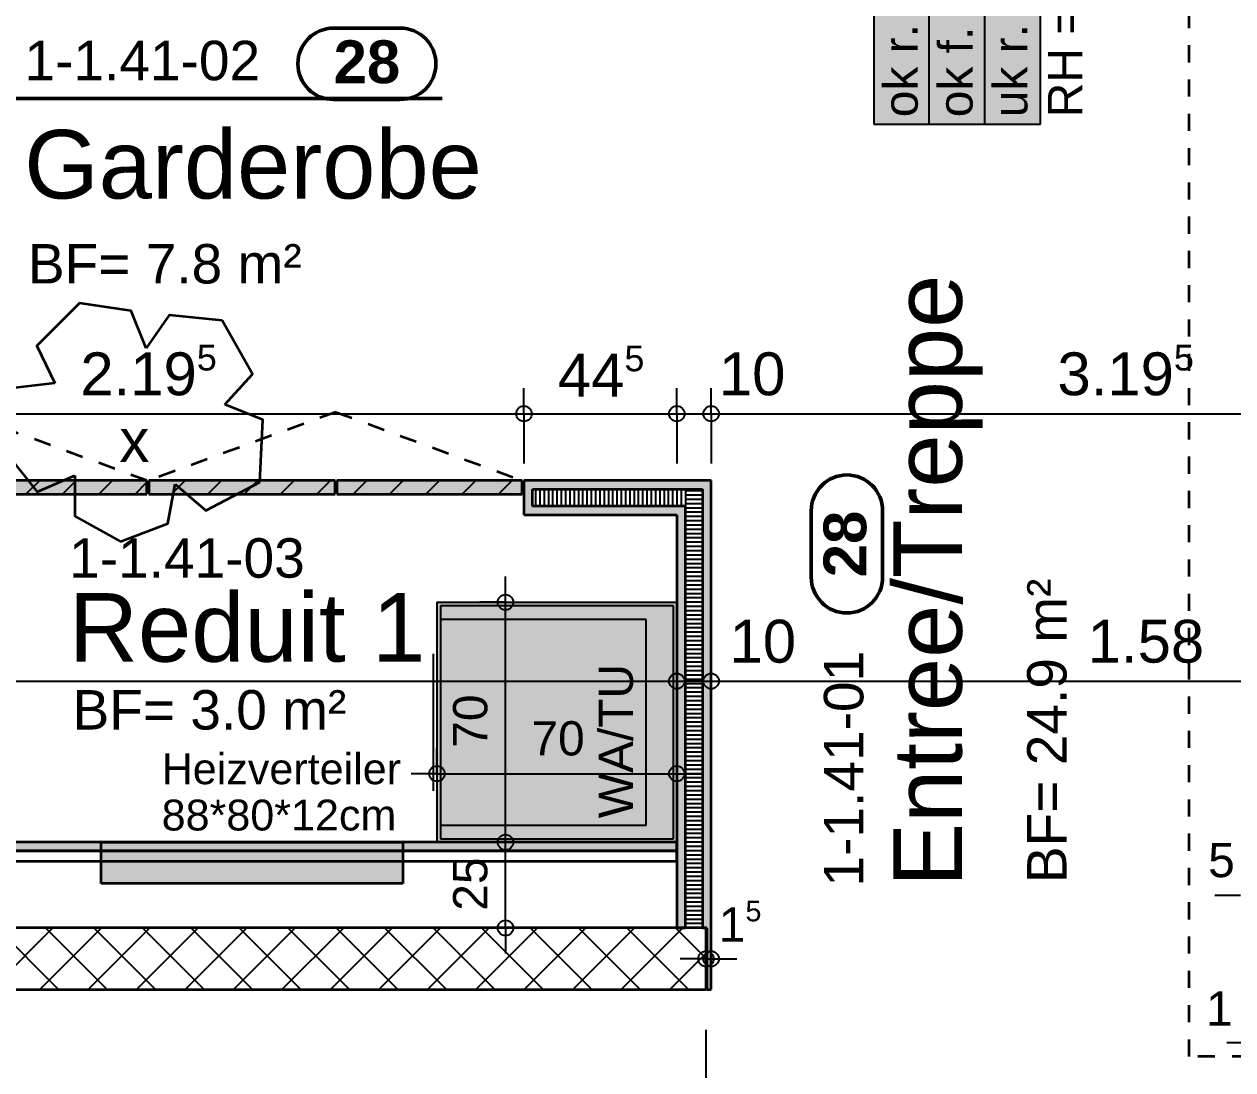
# Model space of a CAD drawing. Header units: centimetres. Extents: x 0.3 to 84.3, y 0.3 to 59.7.
# Drawn here: x 34.58 to 41.63, y 28.39 to 34.49 of the extents above; entities that cross this region are included whole.
import ezdxf

# ---------------------------------------------------------------- set-up
doc = ezdxf.new("R2010")
doc.units = ezdxf.units.CM
for name, pattern in [('AUSGEZOGEN', [0]), ('LINIE_17', [0.05, 0, -0.05]), ('STRICHPUNKT', [25.4, 12.7, -6.35, 0, -6.35]), ('VERDECKT', [9.525, 6.35, -3.175])]:
    doc.linetypes.add(name, pattern=pattern)
for name, color, linetype, lineweight in [('Decke', 7, 'AUSGEZOGEN', 35), ('Detailmasse', 7, 'AUSGEZOGEN', 25), ('Einbaumoebel', 7, 'AUSGEZOGEN', 25), ('Leichtbauwaende', 7, 'AUSGEZOGEN', 35), ('Raumbezeichnung', 7, 'AUSGEZOGEN', 35), ('Revisionswolke', 240, 'AUSGEZOGEN', 35), ('Schnittbegrenzung', 7, 'AUSGEZOGEN', 25), ('Text Koten', 7, 'AUSGEZOGEN', 50), ('Text Werkplan Ausfuehrung', 7, 'AUSGEZOGEN', 50), ('Tuere Spezialwand', 7, 'AUSGEZOGEN', 35), ('Vermassung Decke', 180, 'VERDECKT', 50), ('Wand Beton bewehrt', 7, 'AUSGEZOGEN', 35), ('Waschmaschinensockel', 240, 'AUSGEZOGEN', 25), ('Werkplan- Ausfuehrungsmasse', 7, 'AUSGEZOGEN', 25)]:
    doc.layers.add(name, color=color, linetype=linetype, lineweight=lineweight)
for name, color, linetype, lineweight, true_color in [('Fachplaner HLK', 7, 'AUSGEZOGEN', 35, 0x656565), ('HLK Text', 7, 'AUSGEZOGEN', 35, 0x656565), ('Sanitaer Apparate', 7, 'AUSGEZOGEN', 35, 0x656565), ('Sanitaer Text', 7, 'AUSGEZOGEN', 35, 0x656565), ('Sanitaer Vermassung', 7, 'AUSGEZOGEN', 35, 0x656565)]:
    doc.layers.add(name, color=color, linetype=linetype, lineweight=lineweight, true_color=true_color)
doc.styles.add('ARIAL', font='ARIAL.TTF')

msp = doc.modelspace()

# ---------------------------------------------------------------- hatches: boundary and pattern name
at = {"layer": 'Fachplaner HLK', "linetype": 'AUSGEZOGEN', "lineweight": 35, "true_color": 0xffebeb}
msp.add_hatch(color=7, dxfattribs=at).paths.add_polyline_path([(36.79, 29.474), (36.79, 29.714), (35.03, 29.714), (35.03, 29.474)])
at = {"layer": 'Leichtbauwaende', "linetype": 'AUSGEZOGEN', "lineweight": 25, "true_color": 0xc7c7c7}
for points in [[(37.4975, 31.824), (37.4975, 31.624), (37.5475, 31.624), (37.5475, 31.674), (37.5475, 31.824)], [(38.54, 31.824), (37.5475, 31.824), (37.5475, 31.774), (38.54, 31.774)], [(38.59, 29.214), (38.59, 31.824), (38.54, 31.824), (38.54, 29.214)], [(38.39, 31.674), (37.5475, 31.674), (37.5475, 31.624), (38.39, 31.624)], [(38.44, 29.214), (38.44, 31.674), (38.39, 31.674), (38.39, 29.214)], [(38.565, 29.214), (38.565, 28.854), (38.59, 28.854), (38.59, 29.214)]]:
    msp.add_hatch(color=9, dxfattribs=at).paths.add_polyline_path(points)
at = {"layer": 'Leichtbauwaende', "linetype": 'AUSGEZOGEN', "lineweight": 25, "true_color": 0xababab}
msp.add_hatch(color=253, dxfattribs=at).paths.add_polyline_path([(32.01, 29.664), (38.39, 29.664), (38.39, 29.714), (32.01, 29.714)])
at = {"layer": 'Text Koten', "linetype": 'AUSGEZOGEN', "lineweight": 25, "true_color": 0xf1f1f1}
msp.add_hatch(color=7, dxfattribs=at).paths.add_polyline_path([(39.5386, 33.9039), (40.5119, 33.9039), (40.5119, 36.1505), (39.5386, 36.1505)])
at = {"layer": 'Tuere Spezialwand', "linetype": 'AUSGEZOGEN', "lineweight": 25}
for points in [[(35.2975, 31.824), (34.21, 31.824), (34.21, 31.744), (35.2975, 31.744)], [(36.395, 31.824), (35.3075, 31.824), (35.3075, 31.744), (36.395, 31.744)], [(37.4875, 31.824), (36.405, 31.824), (36.405, 31.744), (37.4875, 31.744)]]:
    msp.add_hatch(color=32, dxfattribs=at).paths.add_polyline_path(points)
at = {"layer": 'Waschmaschinensockel', "linetype": 'AUSGEZOGEN', "lineweight": 25, "true_color": 0xffecec}
msp.add_hatch(color=7, dxfattribs=at).paths.add_polyline_path([(36.99, 29.714), (38.39, 29.714), (38.39, 31.114), (36.99, 31.114)])

# ---------------------------------------------------------------- linework, layer by layer
at = {"layer": 'Decke', "color": 92, "linetype": 'LINIE_17', "lineweight": 35, "true_color": 0x00c600}
for p, q in [((41.38, 28.464), (41.38, 37.964)), ((45.33, 28.464), (41.38, 28.464))]:
    msp.add_line(p, q, dxfattribs=at)
at = {"layer": 'Detailmasse', "color": 240, "linetype": 'AUSGEZOGEN', "lineweight": 25}
for p, q in [((38.56, 29.034), (38.56, 29.184)), ((38.59, 29.034), (38.59, 29.184)), ((38.56, 29.034), (38.41, 29.034)), ((38.56, 29.034), (38.56, 28.884)), ((38.56, 29.034), (38.56, 29.034)), ((38.56, 29.034), (38.59, 29.034)), ((38.59, 29.034), (38.59, 28.884)), ((38.59, 29.034), (38.59, 29.034)), ((38.59, 29.034), (38.74, 29.034)), ((41.75, 28.544), (41.6, 28.544))]:
    msp.add_line(p, q, dxfattribs=at)
for centre in [(38.56, 29.034), (38.59, 29.034)]:
    msp.add_circle(centre, 0.045, dxfattribs=at)
at = {"layer": 'Einbaumoebel', "color": 7, "linetype": 'LINIE_17', "lineweight": 35}
for p, q in [((35.2975, 31.824), (34.205, 32.224)), ((36.4, 32.224), (35.3075, 31.824)), ((36.4, 32.224), (37.4875, 31.824))]:
    msp.add_line(p, q, dxfattribs=at)
at = {"layer": 'Fachplaner HLK', "color": 240, "linetype": 'VERDECKT', "lineweight": 35}
for p, q in [((35.03, 29.474), (35.03, 29.714)), ((35.03, 29.714), (36.79, 29.714)), ((36.79, 29.714), (36.79, 29.474)), ((36.79, 29.474), (35.03, 29.474))]:
    msp.add_line(p, q, dxfattribs=at)
at = {"layer": 'Leichtbauwaende', "color": 7, "linetype": 'AUSGEZOGEN', "lineweight": 35}
for p, q in [((37.4975, 31.824), (37.4975, 31.624)), ((37.5475, 31.824), (37.4975, 31.824)), ((38.54, 31.824), (37.5475, 31.824)), ((38.57, 31.824), (38.54, 31.824)), ((38.59, 31.824), (38.57, 31.824)), ((38.59, 29.214), (38.59, 31.824)), ((37.5475, 31.674), (37.5475, 31.774)), ((37.5475, 31.774), (38.44, 31.774)), ((38.44, 31.774), (38.54, 31.774)), ((38.54, 31.774), (38.54, 29.214)), ((38.39, 31.674), (37.5475, 31.674)), ((38.44, 31.674), (38.39, 31.674)), ((38.44, 29.214), (38.44, 31.674)), ((37.4975, 31.624), (37.5475, 31.624)), ((37.5475, 31.624), (38.39, 31.624)), ((38.39, 31.624), (38.39, 29.714)), ((38.39, 29.714), (32.01, 29.714)), ((38.39, 29.664), (38.39, 29.714)), ((38.39, 29.714), (38.39, 29.664)), ((32.01, 29.664), (38.39, 29.664)), ((38.39, 29.664), (32.01, 29.664)), ((38.39, 29.604), (38.39, 29.664)), ((38.39, 29.664), (38.39, 29.604)), ((32.01, 29.604), (38.39, 29.604)), ((38.39, 29.604), (38.39, 29.214)), ((38.39, 29.214), (38.44, 29.214)), ((38.54, 29.214), (38.56, 29.214)), ((38.56, 29.214), (38.565, 29.214)), ((38.565, 29.214), (38.565, 28.854)), ((38.59, 28.854), (38.59, 29.214)), ((38.565, 28.854), (38.59, 28.854))]:
    msp.add_line(p, q, dxfattribs=at)
at = {"layer": 'Leichtbauwaende', "color": 7, "linetype": 'AUSGEZOGEN', "lineweight": 25}
for p, q in [((38.44, 31.774), (37.5475, 31.774)), ((37.5475, 31.774), (37.5475, 31.674)), ((37.99, 31.774), (37.99, 31.674)), ((38.54, 31.774), (38.44, 31.774)), ((38.54, 29.214), (38.54, 31.774)), ((37.5475, 31.674), (38.39, 31.674)), ((38.39, 31.674), (38.44, 31.674)), ((38.44, 31.674), (38.44, 29.214)), ((38.54, 30.489), (38.44, 30.489)), ((38.44, 29.214), (38.54, 29.214))]:
    msp.add_line(p, q, dxfattribs=at)
for points in [[(37.565, 31.774), (37.565, 31.774), (37.565, 31.674)], [(37.59, 31.774), (37.59, 31.774), (37.59, 31.674)], [(37.615, 31.774), (37.615, 31.774), (37.615, 31.674)], [(37.64, 31.774), (37.64, 31.774), (37.64, 31.674)], [(37.64, 31.774), (37.64, 31.774), (37.64, 31.674)], [(37.665, 31.774), (37.665, 31.774), (37.665, 31.674)], [(37.69, 31.774), (37.69, 31.774), (37.69, 31.674)], [(37.715, 31.774), (37.715, 31.774), (37.715, 31.674)], [(37.74, 31.774), (37.74, 31.774), (37.74, 31.674)], [(37.74, 31.774), (37.74, 31.774), (37.74, 31.674)], [(37.765, 31.774), (37.765, 31.774), (37.765, 31.674)], [(37.79, 31.774), (37.79, 31.774), (37.79, 31.674)], [(37.815, 31.774), (37.815, 31.774), (37.815, 31.674)], [(37.84, 31.774), (37.84, 31.774), (37.84, 31.674)], [(37.84, 31.774), (37.84, 31.774), (37.84, 31.674)], [(37.865, 31.774), (37.865, 31.774), (37.865, 31.674), (37.865, 31.674)], [(37.89, 31.774), (37.89, 31.774), (37.89, 31.674), (37.89, 31.674)], [(37.915, 31.774), (37.915, 31.774), (37.915, 31.674), (37.915, 31.674)], [(37.94, 31.774), (37.94, 31.774), (37.94, 31.674), (37.94, 31.674)], [(37.94, 31.774), (37.94, 31.774), (37.94, 31.674), (37.94, 31.674)], [(37.965, 31.774), (37.965, 31.774), (37.965, 31.674), (37.965, 31.674)], [(38.015, 31.774), (38.015, 31.774), (38.015, 31.674), (38.015, 31.674)], [(38.04, 31.774), (38.04, 31.774), (38.04, 31.674), (38.04, 31.674)], [(38.04, 31.774), (38.04, 31.774), (38.04, 31.674), (38.04, 31.674)], [(38.065, 31.774), (38.065, 31.774), (38.065, 31.674), (38.065, 31.674)], [(38.09, 31.774), (38.09, 31.774), (38.09, 31.674), (38.09, 31.674)], [(38.115, 31.774), (38.115, 31.774), (38.115, 31.674), (38.115, 31.674)], [(38.14, 31.774), (38.14, 31.674), (38.14, 31.674)], [(38.14, 31.774), (38.14, 31.674), (38.14, 31.674)], [(38.165, 31.774), (38.165, 31.674), (38.165, 31.674)], [(38.19, 31.774), (38.19, 31.674), (38.19, 31.674)], [(38.215, 31.774), (38.215, 31.674), (38.215, 31.674)], [(38.24, 31.774), (38.24, 31.674), (38.24, 31.674)], [(38.24, 31.774), (38.24, 31.674), (38.24, 31.674)], [(38.265, 31.774), (38.265, 31.674), (38.265, 31.674)], [(38.29, 31.774), (38.29, 31.674), (38.29, 31.674)], [(38.315, 31.774), (38.315, 31.674), (38.315, 31.674)], [(38.34, 31.774), (38.34, 31.674), (38.34, 31.674)], [(38.34, 31.774), (38.34, 31.674), (38.34, 31.674)], [(38.365, 31.774), (38.365, 31.674), (38.365, 31.674)], [(38.39, 31.774), (38.39, 31.674), (38.39, 31.674)], [(38.415, 31.774), (38.415, 31.674), (38.415, 31.674)], [(38.44, 31.774), (38.44, 31.724), (38.44, 31.674), (38.44, 31.674)], [(38.54, 31.764), (38.44, 31.764), (38.44, 31.764)], [(38.54, 31.739), (38.44, 31.739), (38.44, 31.739)], [(38.54, 31.714), (38.44, 31.714), (38.44, 31.714)], [(38.54, 31.714), (38.44, 31.714), (38.44, 31.714)], [(38.54, 31.689), (38.44, 31.689), (38.44, 31.689)], [(38.54, 31.664), (38.44, 31.664), (38.44, 31.664)], [(38.54, 31.639), (38.44, 31.639), (38.44, 31.639)], [(38.54, 31.614), (38.44, 31.614), (38.44, 31.614)], [(38.54, 31.614), (38.44, 31.614), (38.44, 31.614)], [(38.54, 31.589), (38.44, 31.589), (38.44, 31.589)], [(38.54, 31.564), (38.44, 31.564), (38.44, 31.564)], [(38.54, 31.539), (38.44, 31.539), (38.44, 31.539)], [(38.54, 31.514), (38.44, 31.514), (38.44, 31.514)], [(38.54, 31.514), (38.44, 31.514), (38.44, 31.514)], [(38.54, 31.489), (38.44, 31.489), (38.44, 31.489)], [(38.54, 31.464), (38.44, 31.464), (38.44, 31.464)], [(38.54, 31.439), (38.44, 31.439), (38.44, 31.439)], [(38.54, 31.414), (38.44, 31.414), (38.44, 31.414)], [(38.54, 31.414), (38.44, 31.414), (38.44, 31.414)], [(38.54, 31.389), (38.44, 31.389), (38.44, 31.389)], [(38.54, 31.364), (38.44, 31.364), (38.44, 31.364)], [(38.54, 31.339), (38.44, 31.339), (38.44, 31.339)], [(38.54, 31.314), (38.44, 31.314), (38.44, 31.314)], [(38.54, 31.314), (38.44, 31.314), (38.44, 31.314)], [(38.54, 31.289), (38.44, 31.289), (38.44, 31.289)], [(38.54, 31.264), (38.44, 31.264), (38.44, 31.264)], [(38.54, 31.239), (38.44, 31.239), (38.44, 31.239)], [(38.54, 31.214), (38.44, 31.214), (38.44, 31.214)], [(38.54, 31.214), (38.44, 31.214), (38.44, 31.214)], [(38.54, 31.189), (38.44, 31.189), (38.44, 31.189)], [(38.54, 31.164), (38.44, 31.164), (38.44, 31.164)], [(38.54, 31.139), (38.44, 31.139), (38.44, 31.139)], [(38.54, 31.114), (38.44, 31.114), (38.44, 31.114)], [(38.54, 31.114), (38.44, 31.114), (38.44, 31.114)], [(38.54, 31.089), (38.44, 31.089), (38.44, 31.089)], [(38.54, 31.064), (38.44, 31.064), (38.44, 31.064)], [(38.54, 31.039), (38.44, 31.039), (38.44, 31.039)], [(38.54, 31.014), (38.44, 31.014), (38.44, 31.014)], [(38.54, 31.014), (38.44, 31.014), (38.44, 31.014)], [(38.54, 30.989), (38.44, 30.989), (38.44, 30.989)], [(38.54, 30.964), (38.44, 30.964), (38.44, 30.964)], [(38.54, 30.939), (38.44, 30.939), (38.44, 30.939)], [(38.54, 30.914), (38.44, 30.914), (38.44, 30.914)], [(38.54, 30.914), (38.44, 30.914), (38.44, 30.914)], [(38.54, 30.889), (38.44, 30.889), (38.44, 30.889)], [(38.54, 30.864), (38.44, 30.864), (38.44, 30.864)], [(38.54, 30.839), (38.44, 30.839), (38.44, 30.839)], [(38.54, 30.814), (38.44, 30.814), (38.44, 30.814)], [(38.54, 30.814), (38.44, 30.814), (38.44, 30.814)], [(38.54, 30.789), (38.44, 30.789), (38.44, 30.789)], [(38.54, 30.764), (38.54, 30.764), (38.44, 30.764), (38.44, 30.764)], [(38.54, 30.739), (38.54, 30.739), (38.44, 30.739), (38.44, 30.739)], [(38.54, 30.714), (38.54, 30.714), (38.44, 30.714), (38.44, 30.714)], [(38.54, 30.714), (38.54, 30.714), (38.44, 30.714), (38.44, 30.714)], [(38.54, 30.689), (38.54, 30.689), (38.44, 30.689), (38.44, 30.689)], [(38.54, 30.664), (38.54, 30.664), (38.44, 30.664), (38.44, 30.664)], [(38.54, 30.639), (38.54, 30.639), (38.44, 30.639), (38.44, 30.639)], [(38.54, 30.614), (38.54, 30.614), (38.44, 30.614), (38.44, 30.614)], [(38.54, 30.614), (38.54, 30.614), (38.44, 30.614), (38.44, 30.614)], [(38.54, 30.589), (38.54, 30.589), (38.44, 30.589), (38.44, 30.589)], [(38.54, 30.564), (38.54, 30.564), (38.44, 30.564), (38.44, 30.564)], [(38.54, 30.539), (38.54, 30.539), (38.44, 30.539), (38.44, 30.539)], [(38.54, 30.514), (38.54, 30.514), (38.44, 30.514), (38.44, 30.514)], [(38.54, 30.514), (38.54, 30.514), (38.44, 30.514), (38.44, 30.514)], [(38.54, 30.464), (38.54, 30.464), (38.44, 30.464), (38.44, 30.464)], [(38.54, 30.439), (38.54, 30.439), (38.44, 30.439), (38.44, 30.439)], [(38.54, 30.414), (38.54, 30.414), (38.44, 30.414), (38.44, 30.414)], [(38.54, 30.414), (38.54, 30.414), (38.44, 30.414), (38.44, 30.414)], [(38.54, 30.389), (38.54, 30.389), (38.44, 30.389), (38.44, 30.389)], [(38.54, 30.364), (38.54, 30.364), (38.44, 30.364), (38.44, 30.364)], [(38.54, 30.339), (38.54, 30.339), (38.44, 30.339), (38.44, 30.339)], [(38.54, 30.314), (38.54, 30.314), (38.44, 30.314), (38.44, 30.314)], [(38.54, 30.314), (38.54, 30.314), (38.44, 30.314), (38.44, 30.314)], [(38.54, 30.289), (38.54, 30.289), (38.44, 30.289), (38.44, 30.289)], [(38.54, 30.264), (38.54, 30.264), (38.44, 30.264), (38.44, 30.264)], [(38.54, 30.239), (38.54, 30.239), (38.44, 30.239), (38.44, 30.239)], [(38.54, 30.214), (38.54, 30.214), (38.44, 30.214)], [(38.54, 30.214), (38.54, 30.214), (38.44, 30.214)], [(38.54, 30.189), (38.54, 30.189), (38.44, 30.189)], [(38.54, 30.164), (38.54, 30.164), (38.44, 30.164)], [(38.54, 30.139), (38.54, 30.139), (38.44, 30.139)], [(38.54, 30.114), (38.54, 30.114), (38.44, 30.114)], [(38.54, 30.114), (38.54, 30.114), (38.44, 30.114)], [(38.54, 30.089), (38.54, 30.089), (38.44, 30.089)], [(38.54, 30.064), (38.54, 30.064), (38.44, 30.064)], [(38.54, 30.039), (38.54, 30.039), (38.44, 30.039)], [(38.54, 30.014), (38.54, 30.014), (38.44, 30.014)], [(38.54, 30.014), (38.54, 30.014), (38.44, 30.014)], [(38.54, 29.989), (38.54, 29.989), (38.44, 29.989)], [(38.54, 29.964), (38.54, 29.964), (38.44, 29.964)], [(38.54, 29.939), (38.54, 29.939), (38.44, 29.939)], [(38.54, 29.914), (38.54, 29.914), (38.44, 29.914)], [(38.54, 29.914), (38.54, 29.914), (38.44, 29.914)], [(38.54, 29.889), (38.54, 29.889), (38.44, 29.889)], [(38.54, 29.864), (38.54, 29.864), (38.44, 29.864)], [(38.54, 29.839), (38.54, 29.839), (38.44, 29.839)], [(38.54, 29.814), (38.54, 29.814), (38.44, 29.814)], [(38.54, 29.814), (38.54, 29.814), (38.44, 29.814)], [(38.54, 29.789), (38.54, 29.789), (38.44, 29.789)], [(38.54, 29.764), (38.54, 29.764), (38.44, 29.764)], [(38.54, 29.739), (38.54, 29.739), (38.44, 29.739)], [(38.54, 29.714), (38.54, 29.714), (38.44, 29.714)], [(38.54, 29.714), (38.54, 29.714), (38.44, 29.714)], [(38.54, 29.689), (38.54, 29.689), (38.44, 29.689)], [(38.54, 29.664), (38.54, 29.664), (38.44, 29.664)], [(38.54, 29.639), (38.54, 29.639), (38.44, 29.639)], [(38.54, 29.614), (38.54, 29.614), (38.44, 29.614)], [(38.54, 29.614), (38.54, 29.614), (38.44, 29.614)], [(38.54, 29.589), (38.54, 29.589), (38.44, 29.589)], [(38.54, 29.564), (38.54, 29.564), (38.44, 29.564)], [(38.54, 29.539), (38.54, 29.539), (38.44, 29.539)], [(38.54, 29.514), (38.54, 29.514), (38.44, 29.514)], [(38.54, 29.514), (38.54, 29.514), (38.44, 29.514)], [(38.54, 29.489), (38.54, 29.489), (38.44, 29.489)], [(38.54, 29.464), (38.54, 29.464), (38.44, 29.464)], [(38.54, 29.439), (38.54, 29.439), (38.44, 29.439)], [(38.54, 29.414), (38.54, 29.414), (38.44, 29.414)], [(38.54, 29.414), (38.54, 29.414), (38.44, 29.414)], [(38.54, 29.389), (38.54, 29.389), (38.44, 29.389)], [(38.54, 29.364), (38.54, 29.364), (38.44, 29.364)], [(38.54, 29.339), (38.54, 29.339), (38.44, 29.339)], [(38.54, 29.314), (38.54, 29.314), (38.44, 29.314)], [(38.54, 29.314), (38.54, 29.314), (38.44, 29.314)], [(38.54, 29.289), (38.54, 29.289), (38.44, 29.289)], [(38.54, 29.264), (38.54, 29.264), (38.44, 29.264)], [(38.54, 29.239), (38.54, 29.239), (38.44, 29.239)], [(38.54, 29.214), (38.54, 29.214), (38.54, 29.214), (38.44, 29.214)]]:
    msp.add_lwpolyline(points, dxfattribs=at)
at = {"layer": 'Revisionswolke', "color": 240, "linetype": 'AUSGEZOGEN', "lineweight": 35}
for points in [[(34.9044, 32.8597), (34.6551, 32.6109), (34.7605, 32.393)], [(35.2923, 32.5972), (35.2046, 32.8146), (34.9044, 32.8597)], [(35.7364, 32.7585), (35.4266, 32.7894), (35.2923, 32.5972)], [(35.7527, 32.2673), (35.9129, 32.4454), (35.7364, 32.7585)], [(34.7605, 32.393), (34.5259, 32.3653), (34.4187, 32.0543)], [(35.9564, 31.8138), (35.9744, 32.1787), (35.7527, 32.2673)], [(34.4187, 32.0543), (34.6569, 31.7585), (34.8765, 31.8537)], [(34.8765, 31.8537), (34.8768, 31.6171), (35.1423, 31.4688)], [(35.4625, 31.8037), (35.6409, 31.649), (35.9564, 31.8138)], [(35.1423, 31.4688), (35.4184, 31.5729), (35.4625, 31.8037)]]:
    msp.add_lwpolyline(points, dxfattribs=at)
at = {"layer": 'Sanitaer Apparate', "color": 7, "linetype": 'AUSGEZOGEN', "lineweight": 25}
for p, q in [((37.01, 31.014), (37.01, 29.814)), ((38.21, 31.014), (37.01, 31.014)), ((38.21, 29.814), (38.21, 31.014)), ((36.97, 30.014), (36.97, 30.814)), ((37.01, 29.814), (38.21, 29.814))]:
    msp.add_line(p, q, dxfattribs=at)
at = {"layer": 'Sanitaer Vermassung', "color": 240, "linetype": 'AUSGEZOGEN', "lineweight": 25}
for p, q in [((37.39, 31.114), (37.39, 31.264)), ((37.39, 31.114), (37.24, 31.114)), ((37.39, 31.114), (37.54, 31.114)), ((37.39, 31.114), (37.39, 31.114)), ((37.39, 29.714), (37.39, 31.114)), ((36.99, 30.114), (36.99, 30.264)), ((38.39, 30.114), (38.39, 30.264)), ((36.99, 30.114), (36.84, 30.114)), ((36.99, 30.114), (36.99, 29.964)), ((36.99, 30.114), (36.99, 30.114)), ((38.39, 30.114), (38.39, 29.964)), ((38.39, 30.114), (38.39, 30.114)), ((38.39, 30.114), (38.54, 30.114)), ((37.39, 29.714), (37.24, 29.714)), ((37.39, 29.714), (37.54, 29.714)), ((37.39, 29.714), (37.39, 29.714)), ((37.39, 29.214), (37.39, 29.714)), ((37.39, 29.214), (37.24, 29.214)), ((37.39, 29.214), (37.54, 29.214)), ((37.39, 29.214), (37.39, 29.214)), ((37.39, 29.214), (37.39, 29.064))]:
    msp.add_line(p, q, dxfattribs=at)
msp.add_lwpolyline([(36.99, 30.114), (37.3297, 30.114), (37.3297, 30.114), (38.39, 30.114)], dxfattribs=at)
for centre in [(37.39, 31.114), (36.99, 30.114), (38.39, 30.114), (37.39, 29.714), (37.39, 29.214)]:
    msp.add_circle(centre, 0.045, dxfattribs=at)
at = {"layer": 'Schnittbegrenzung', "color": 27, "linetype": 'STRICHPUNKT', "lineweight": 50, "true_color": 0x825028}
msp.add_line((25.12, 34.054), (37.02, 34.054), dxfattribs=at)
at = {"layer": 'Text Koten', "color": 7, "linetype": 'AUSGEZOGEN', "lineweight": 25}
for p, q in [((39.5386, 36.1505), (39.5386, 33.9039)), ((39.863, 33.9039), (39.863, 36.1505)), ((40.1874, 33.9039), (40.1874, 36.1505)), ((40.5119, 33.9039), (40.5119, 36.1505)), ((39.5386, 33.9039), (40.5119, 33.9039))]:
    msp.add_line(p, q, dxfattribs=at)
at = {"layer": 'Text Werkplan Ausfuehrung', "color": 240, "linetype": 'AUSGEZOGEN', "lineweight": 50}
for p, q in [((36.7752, 34.464), (36.3867, 34.464)), ((36.7752, 34.0473), (36.3867, 34.0473)), ((39.1742, 31.6483), (39.1742, 31.2598)), ((39.5908, 31.6483), (39.5908, 31.2598))]:
    msp.add_line(p, q, dxfattribs=at)
for centre, start, end in [((36.3867, 34.2556), 90, 270), ((36.7752, 34.2556), 270, 90), ((39.3825, 31.6483), 0, 180), ((39.3825, 31.2598), 180, 0)]:
    msp.add_arc(centre, 0.2083, start, end, dxfattribs=at)
at = {"layer": 'Tuere Spezialwand', "color": 7, "linetype": 'AUSGEZOGEN', "lineweight": 35}
for p, q in [((35.2975, 31.824), (34.21, 31.824)), ((35.2975, 31.744), (35.2975, 31.824)), ((36.395, 31.824), (35.3075, 31.824)), ((35.3075, 31.824), (35.3075, 31.744)), ((36.395, 31.744), (36.395, 31.824)), ((37.4875, 31.824), (36.405, 31.824)), ((36.405, 31.824), (36.405, 31.744)), ((37.4875, 31.744), (37.4875, 31.824)), ((34.21, 31.744), (35.2975, 31.744)), ((35.3075, 31.744), (36.395, 31.744)), ((36.405, 31.744), (37.4875, 31.744))]:
    msp.add_line(p, q, dxfattribs=at)
at = {"layer": 'Tuere Spezialwand', "color": 7, "linetype": 'AUSGEZOGEN', "lineweight": 25}
for p, q in [((34.5913, 31.744), (34.6713, 31.824)), ((35.0156, 31.744), (35.0956, 31.824)), ((35.4398, 31.744), (35.5198, 31.824)), ((35.8641, 31.744), (35.9441, 31.824)), ((36.2884, 31.744), (36.3684, 31.824)), ((36.7126, 31.744), (36.7926, 31.824)), ((37.1369, 31.744), (37.2169, 31.824))]:
    msp.add_line(p, q, dxfattribs=at)
at = {"layer": 'Tuere Spezialwand', "color": 7, "linetype": 'VERDECKT', "lineweight": 25}
for p, q in [((34.8034, 31.744), (34.8834, 31.824)), ((35.3075, 31.8238), (35.3077, 31.824)), ((35.652, 31.744), (35.732, 31.824)), ((36.0762, 31.744), (36.1562, 31.824)), ((36.5005, 31.744), (36.5805, 31.824)), ((36.9248, 31.744), (37.0048, 31.824)), ((37.349, 31.744), (37.429, 31.824)), ((35.2277, 31.744), (35.2975, 31.8138))]:
    msp.add_line(p, q, dxfattribs=at)
at = {"layer": 'Vermassung Decke', "color": 92, "linetype": 'AUSGEZOGEN', "lineweight": 25, "true_color": 0x00c600}
msp.add_line((41.68, 29.404), (41.53, 29.404), dxfattribs=at)
at = {"layer": 'Wand Beton bewehrt', "color": 7, "linetype": 'AUSGEZOGEN', "lineweight": 35}
for p, q in [((38.39, 29.214), (32.01, 29.214)), ((38.44, 29.214), (38.39, 29.214)), ((38.54, 29.214), (38.44, 29.214)), ((38.56, 29.214), (38.54, 29.214)), ((38.56, 28.854), (38.56, 29.214)), ((32.01, 28.854), (38.56, 28.854))]:
    msp.add_line(p, q, dxfattribs=at)
at = {"layer": 'Wand Beton bewehrt', "color": 7, "linetype": 'AUSGEZOGEN', "lineweight": 25}
for p, q in [((34.3883, 28.854), (34.7483, 29.214)), ((34.7819, 28.854), (34.4219, 29.214)), ((34.6712, 28.854), (35.0312, 29.214)), ((35.0647, 28.854), (34.7047, 29.214)), ((34.954, 28.854), (35.314, 29.214)), ((35.3476, 28.854), (34.9876, 29.214)), ((35.2368, 28.854), (35.5968, 29.214)), ((35.6304, 28.854), (35.2704, 29.214)), ((35.5197, 28.854), (35.8797, 29.214)), ((35.9132, 28.854), (35.5532, 29.214)), ((35.8025, 28.854), (36.1625, 29.214)), ((36.1961, 28.854), (35.8361, 29.214)), ((36.0854, 28.854), (36.4454, 29.214)), ((36.4789, 28.854), (36.1189, 29.214)), ((36.3682, 28.854), (36.7282, 29.214)), ((36.7618, 28.854), (36.4018, 29.214)), ((36.6511, 28.854), (37.0111, 29.214)), ((37.0446, 28.854), (36.6846, 29.214)), ((36.9339, 28.854), (37.2939, 29.214)), ((37.3275, 28.854), (36.9675, 29.214)), ((37.2167, 28.854), (37.5767, 29.214)), ((37.6103, 28.854), (37.2503, 29.214)), ((37.4996, 28.854), (37.8596, 29.214)), ((37.8931, 28.854), (37.5331, 29.214)), ((37.7824, 28.854), (38.1424, 29.214)), ((38.176, 28.854), (37.816, 29.214)), ((38.0653, 28.854), (38.4253, 29.214)), ((38.4588, 28.854), (38.0988, 29.214)), ((38.56, 29.0357), (38.3817, 29.214)), ((38.3481, 28.854), (38.56, 29.0659))]:
    msp.add_line(p, q, dxfattribs=at)
at = {"layer": 'Waschmaschinensockel', "color": 240, "linetype": 'AUSGEZOGEN', "lineweight": 25}
for p, q in [((36.99, 31.114), (38.39, 31.114)), ((36.99, 31.114), (36.99, 29.714)), ((38.39, 31.114), (38.39, 29.714)), ((38.37, 31.094), (37.01, 31.094)), ((37.01, 31.094), (37.01, 29.734)), ((38.37, 29.734), (38.37, 31.094)), ((36.99, 29.714), (38.39, 29.714)), ((37.01, 29.734), (38.37, 29.734))]:
    msp.add_line(p, q, dxfattribs=at)
at = {"layer": 'Werkplan- Ausfuehrungsmasse', "color": 7, "linetype": 'AUSGEZOGEN', "lineweight": 25}
for p, q in [((37.4975, 32.214), (37.4975, 32.364)), ((38.39, 32.214), (38.39, 32.364)), ((38.59, 32.214), (38.59, 32.364)), ((37.4975, 32.214), (37.4975, 32.064)), ((37.4975, 32.214), (38.39, 32.214)), ((38.39, 32.214), (38.39, 32.064)), ((38.39, 32.214), (38.59, 32.214)), ((38.59, 32.214), (38.59, 32.064)), ((38.59, 32.214), (44.98, 32.214)), ((38.39, 30.654), (38.39, 30.804)), ((38.59, 30.654), (38.59, 30.804)), ((32.01, 30.654), (38.39, 30.654)), ((38.39, 30.654), (38.39, 30.504)), ((38.39, 30.654), (38.39, 30.654)), ((38.39, 30.654), (38.59, 30.654)), ((38.59, 30.654), (38.59, 30.504)), ((38.59, 30.654), (38.59, 30.654)), ((38.59, 30.654), (41.75, 30.654))]:
    msp.add_line(p, q, dxfattribs=at)
for points in [[(33.1075, 32.214), (37.0096, 32.214), (37.0096, 32.214), (37.4975, 32.214)], [(37.4975, 32.214), (37.4975, 32.1896), (37.4975, 32.1896), (37.4975, 31.9238)], [(38.39, 32.214), (38.39, 32.1742), (38.39, 32.1742), (38.39, 31.9238)], [(38.59, 32.214), (38.59, 32.1708), (38.59, 32.1708), (38.59, 31.9238)], [(38.56, 27.654), (38.56, 27.7187), (38.56, 27.7187), (38.56, 27.7244), (38.56, 27.7244), (38.56, 27.7264), (38.56, 27.7264), (38.56, 27.7267), (38.56, 27.7267), (38.56, 27.7315), (38.56, 27.7315), (38.56, 27.7315), (38.56, 27.7315), (38.56, 28.6204)]]:
    msp.add_lwpolyline(points, dxfattribs=at)
for centre in [(37.4975, 32.214), (38.39, 32.214), (38.59, 32.214), (38.39, 30.654), (38.59, 30.654)]:
    msp.add_circle(centre, 0.045, dxfattribs=at)

# ---------------------------------------------------------------- texts
at = {"layer": 'Detailmasse', "color": 240, "linetype": 'AUSGEZOGEN', "lineweight": 35, "attachment_point": 7, "style": 'ARIAL'}
for s, insert, char_height, width in [('5', (38.7904, 29.2507), 0.12, 0.06), ('1', (38.635, 29.134), 0.2, 0.1), ('1', (41.4786, 28.644), 0.2, 0.1)]:
    msp.add_mtext(s, dxfattribs=dict(at, insert=insert, char_height=char_height, width=width))
at = {"layer": 'HLK Text', "color": 240, "linetype": 'AUSGEZOGEN', "lineweight": 35, "char_height": 0.18, "width": 0.09, "attachment_point": 7, "style": 'ARIAL'}
for s, insert in [('Heizverteiler', (35.383, 30.05)), ('88*80*12cm', (35.383, 29.78))]:
    msp.add_mtext(s, dxfattribs=dict(at, insert=insert))
at = {"layer": 'Raumbezeichnung', "color": 7, "linetype": 'AUSGEZOGEN', "lineweight": 50, "char_height": 0.23, "width": 0.115, "attachment_point": 7, "style": 'ARIAL'}
for s, insert in [('1-1.41-02', (34.5825, 34.1566)), ('BF=\\~7.8\\~m²', (34.6025, 32.9707)), ('1-1.41-03', (34.843, 31.2542)), ('BF=\\~3.0\\~m²', (34.863, 30.3683))]:
    msp.add_mtext(s, dxfattribs=dict(at, insert=insert))
at = {"layer": 'Raumbezeichnung', "color": 7, "linetype": 'AUSGEZOGEN', "lineweight": 35, "char_height": 0.4, "width": 0.2, "attachment_point": 7, "style": 'ARIAL'}
for s, insert in [('Garderobe', (34.581, 33.464)), ('Reduit\\~1', (34.8415, 30.7616))]:
    msp.add_mtext(s, dxfattribs=dict(at, insert=insert))
at = {"layer": 'Raumbezeichnung', "color": 7, "linetype": 'AUSGEZOGEN', "lineweight": 35, "insert": (40.1741, 29.4541), "char_height": 0.4, "width": 0.2, "attachment_point": 7, "rotation": 90, "style": 'ARIAL'}
msp.add_mtext('Entree/Treppe', dxfattribs=at)
at = {"layer": 'Raumbezeichnung', "color": 7, "linetype": 'AUSGEZOGEN', "lineweight": 50, "char_height": 0.23, "width": 0.115, "attachment_point": 7, "rotation": 90, "style": 'ARIAL'}
for s, insert in [('BF=\\~24.9\\~m²', (40.6674, 29.4757)), ('1-1.41-01', (39.4815, 29.4556))]:
    msp.add_mtext(s, dxfattribs=dict(at, insert=insert))
at = {"layer": 'Sanitaer Text', "color": 7, "linetype": 'AUSGEZOGEN', "lineweight": 35, "insert": (38.1367, 29.854), "char_height": 0.2, "width": 0.1, "attachment_point": 7, "rotation": 90, "style": 'ARIAL'}
msp.add_mtext('WA/TU', dxfattribs=at)
at = {"layer": 'Sanitaer Vermassung', "color": 240, "linetype": 'AUSGEZOGEN', "lineweight": 35, "char_height": 0.2, "width": 0.1, "attachment_point": 7, "rotation": 90, "style": 'ARIAL'}
for s, insert in [('70', (37.2866, 30.2653)), ('25', (37.2866, 29.3142))]:
    msp.add_mtext(s, dxfattribs=dict(at, insert=insert))
at = {"layer": 'Sanitaer Vermassung', "color": 240, "linetype": 'AUSGEZOGEN', "lineweight": 35, "insert": (37.5413, 30.2174), "char_height": 0.2, "width": 0.1, "attachment_point": 7, "style": 'ARIAL'}
msp.add_mtext('70', dxfattribs=at)
at = {"layer": 'Text Koten', "color": 7, "linetype": 'AUSGEZOGEN', "lineweight": 35, "char_height": 0.2, "width": 0.1, "attachment_point": 7, "rotation": 90, "style": 'ARIAL'}
for s, insert in [('ok\\~r.\\~Bo.\\~:\\~+11.49', (39.7986, 33.9439)), ('ok\\~f.\\~Bo.\\~:\\~+11.61', (40.1186, 33.9439)), ('uk\\~r.\\~De.\\~:\\~+14.31', (40.4386, 33.9439)), ('RH\\~=\\~2.70m', (40.7586, 33.9439))]:
    msp.add_mtext(s, dxfattribs=dict(at, insert=insert))
at = {"layer": 'Text Werkplan Ausfuehrung', "color": 240, "linetype": 'AUSGEZOGEN', "lineweight": 50, "insert": (36.3867, 34.139), "char_height": 0.25, "width": 0.125, "attachment_point": 7, "style": 'ARIAL'}
msp.add_mtext('\\fArial|i0|b1|c0|p0;28', dxfattribs=at)
at = {"layer": 'Text Werkplan Ausfuehrung', "color": 240, "linetype": 'AUSGEZOGEN', "lineweight": 50, "insert": (39.4992, 31.2598), "char_height": 0.25, "width": 0.125, "attachment_point": 7, "rotation": 90, "style": 'ARIAL'}
msp.add_mtext('\\fArial|i0|b1|c0|p0;28', dxfattribs=at)
at = {"layer": 'Vermassung Decke', "color": 92, "linetype": 'AUSGEZOGEN', "lineweight": 35, "true_color": 0x00c600, "insert": (41.4908, 29.5074), "char_height": 0.2, "width": 0.1, "attachment_point": 7, "style": 'ARIAL'}
msp.add_mtext('5', dxfattribs=at)
at = {"layer": 'Werkplan- Ausfuehrungsmasse', "color": 7, "linetype": 'AUSGEZOGEN', "lineweight": 50, "attachment_point": 7, "style": 'ARIAL'}
for s, insert, char_height, width in [('5', (35.5883, 32.4641), 0.15, 0.075), ('5', (38.0839, 32.4598), 0.15, 0.075), ('5', (41.2908, 32.4643), 0.15, 0.075), ('2.19', (34.9086, 32.3183), 0.25, 0.125), ('44', (37.6954, 32.314), 0.25, 0.125), ('10', (38.635, 32.3183), 0.25, 0.125), ('3.19', (40.6111, 32.3184), 0.25, 0.125), ('x', (35.1365, 31.9329), 0.25, 0.125), ('10', (38.6975, 30.7583), 0.25, 0.125), ('1.58', (40.7878, 30.7583), 0.25, 0.125)]:
    msp.add_mtext(s, dxfattribs=dict(at, insert=insert, char_height=char_height, width=width))

doc.saveas('drawing.dxf')
